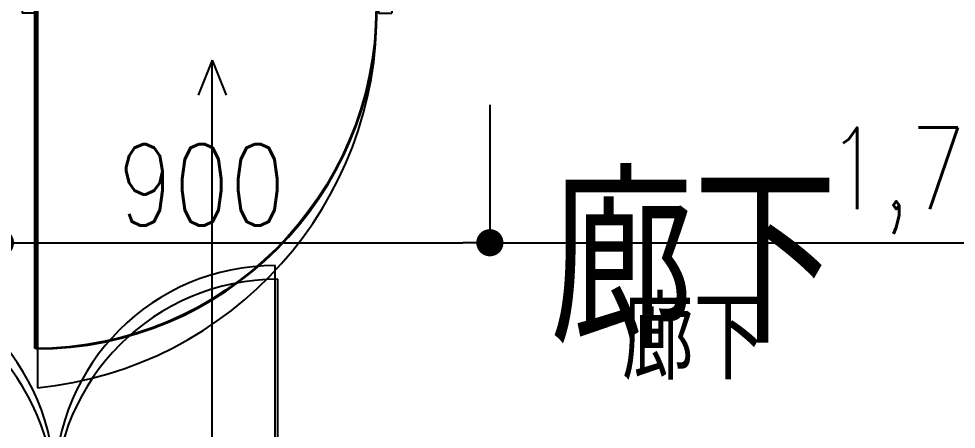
# Model space of a CAD drawing. Header units: millimetres. Extents: x 15495 to 166182, y -39946 to 18307.
# Drawn here: x 110623 to 112347, y -31428 to -30672 of the extents above; entities that cross this region are included whole.
import ezdxf

# ---------------------------------------------------------------- set-up
doc = ezdxf.new("R2010")
doc.units = ezdxf.units.MM
doc.header["$LTSCALE"] = 1000
doc.layers.get('0').update_dxf_attribs({"linetype": 'CONTINUOUS'})
for name, color, linetype in [('DT_ID', 13, 'CONTINUOUS'), ('E_TEXT', 3, 'CONTINUOUS'), ('F_FITT1-100', 5, 'CONTINUOUS'), ('F_FITT1-50', 5, 'CONTINUOUS'), ('TF-A_SANI_KYOUTSU', 60, 'CONTINUOUS'), ('TF-DT_ID-100', 13, 'CONTINUOUS'), ('TF-E_DIM-50', 3, 'CONTINUOUS'), ('TF-E_TEXT-100', 3, 'CONTINUOUS'), ('TF-E_TEXT-50', 3, 'CONTINUOUS'), ('TF-F_FITT1-100', 5, 'CONTINUOUS'), ('TF-F_FITT1-50', 5, 'CONTINUOUS'), ('WaterSpace_F_FITT1-100', 5, 'CONTINUOUS'), ('WaterSpace_F_FITT1-50', 5, 'CONTINUOUS'), ('WaterSpace_SP-F_FITT1-100', 5, 'CONTINUOUS'), ('WaterSpace_SP-F_FITT1-50', 5, 'CONTINUOUS')]:
    doc.layers.add(name, color=color, linetype=linetype)
doc.styles.add('DIM', font='romans.shx', dxfattribs={"width": 0.8, "bigfont": 'bigfont.shx'})
doc.styles.add('ROOM', font='romans.shx', dxfattribs={"width": 0.8, "bigfont": 'bigfont.shx'})
doc.styles.get("Standard").update_dxf_attribs({"font": 'txt.shx', "bigfont": 'bigfont.shx'})
doc.dimstyles.new('DIM50_3_3', dxfattribs={"dimscale": 50, "dimtxt": 3, "dimasz": 1, "dimexe": 0, "dimexo": 1, "dimgap": 0.5, "dimtad": 1, "dimdec": 1, "dimdsep": 46, "dimlunit": 6, "dimtxsty": 'DIM', "dimblk1": 'DOT', "dimblk2": 'DOT', "dimsah": 1, "dimcen": 1, "dimclrd": 256, "dimclre": 256, "dimclrt": 256, "dimadec": 0, "dimazin": 0, "dimtfac": 1, "dimtdec": 1, "dimtix": 1, "dimtmove": 2, "dimatfit": 3, "dimldrblk": 'DOT', "dimfxl": 1, "dimtvp": 0.833333, "dimtolj": 1, "dimarcsym": 0})

# ---------------------------------------------------------------- blocks, each defined once
blk = doc.blocks.new('WaterSpace_WD-A15_50')
at = {"layer": 'WaterSpace_F_FITT1-50'}
for p, q in [((-28, 0.8), (-28, 699.8)), ((-655, 10), (-680, 10)), ((-680, -90), (-680, 10)), ((-655, -31.5), (-655, 10)), ((-652, 0.8), (-652, -29.7)), ((-28, 0.8), (-652, 0.8)), ((-28, -29.7), (-28, 0.8)), ((-25, 10), (0, 10)), ((-25, -31.5), (-25, 10)), ((0, -100), (0, 10)), ((-655, -31.5), (-640, -31.5)), ((-652, -29.7), (-28, -29.7)), ((-640, -31.5), (-640, -45.4)), ((-25, -31.5), (-40, -31.5)), ((-40, -31.5), (-40, -45.4)), ((-640, -45.4), (-655, -45.4)), ((-655, -90), (-655, -45.4)), ((-40, -45.4), (-25, -45.4)), ((-25, -100), (-25, -45.4)), ((-680, -90), (-655, -90)), ((0, -100), (-25, -100))]:
    blk.add_line(p, q, dxfattribs=at)
blk.add_arc((39.8, 11.2), 691.9, 95.6225, 180.8667, dxfattribs=at)
blk = doc.blocks.new('WaterSpace_WD-A15_100')
at = {"layer": 'WaterSpace_F_FITT1-100'}
for p, q in [((0, 0), (0, 627.69225)), ((-627.69225, 0), (0, 0))]:
    blk.add_line(p, q, dxfattribs=at)
blk.add_arc((0, 0), 627.69225, 90, 180, dxfattribs=at)
blk = doc.blocks.new('WaterSpace')
at = {"layer": 'WaterSpace_SP-F_FITT1-100', "yscale": -1, "rotation": 90}
blk.add_blockref('WaterSpace_WD-A15_100', (-2536.9, -2890), dxfattribs=at)
at = {"layer": 'WaterSpace_SP-F_FITT1-50', "xscale": -1, "yscale": -1}
blk.add_blockref('WaterSpace_WD-A15_50', (-2560, -2890), dxfattribs=at)
blk.add_blockref('WaterSpace_WD-A15_50', (-2560, -2890), dxfattribs=at)
blk = doc.blocks.new('ROOM')
at = {"layer": 'DT_ID', "flags": 1}
for tag, p in [('室番号', (0, 500)), ('面積', (0, -500)), ('内装制限', (0, -1000)), ('仕上レベル', (0, -1500)), ('スラブレベル', (0, -2000)), ('天井高', (0, -2500)), ('床下地', (0, -3000)), ('床仕上', (0, -3500)), ('巾木高さ', (0, -4000)), ('巾木仕上', (0, -4500)), ('壁下地', (0, -5000)), ('壁仕上', (0, -5500)), ('天井下地', (0, -6000)), ('天井仕上', (0, -6500)), ('見切縁', (0, -7000)), ('備考', (0, -7500))]:
    blk.add_attdef(tag, p, '', height=300, dxfattribs=at)
at = {"layer": 'E_TEXT', "style": 'ROOM', "width": 0.8}
blk.add_attdef('室名', (0, 0), '', height=300, dxfattribs=at)
blk = doc.blocks.new('WD-A15_100')
at = {"layer": 'F_FITT1-100'}
for p, q in [((0, 0), (0, 627.69225)), ((-627.69225, 0), (0, 0))]:
    blk.add_line(p, q, dxfattribs=at)
blk.add_arc((0, 0), 627.69225, 90, 180, dxfattribs=at)
blk = doc.blocks.new('WD-A19_100')
at = {"layer": 'F_FITT1-100'}
for p, q in [((0, 370), (0, -40)), ((820, -40), (820, 370)), ((820, -40), (0, -40))]:
    blk.add_line(p, q, dxfattribs=at)
for centre, start, end in [((0, -40), 0, 90), ((820, -40), 90, 180)]:
    blk.add_arc(centre, 410, start, end, dxfattribs=at)
blk = doc.blocks.new('TF-BLOCK_100')
at = {"layer": 'TF-DT_ID-100'}
for p, q in [((19689.27, 3513.46), (19663.4, 3448.72)), ((19689.27, -730.34), (19689.27, 3513.46)), ((19689.27, 3513.46), (19715.14, 3448.72))]:
    blk.add_line(p, q, dxfattribs=at)
at = {"layer": 'TF-A_SANI_KYOUTSU'}
blk.add_blockref('WaterSpace', (21900, 6500), dxfattribs=at)
at = {"layer": 'TF-E_TEXT-100'}
ref = blk.add_blockref('ROOM', (20310.43, 2992.62), dxfattribs=at)
ref.add_attrib('室名', '廊下', (20310.43, 2992.62), dxfattribs={"height": 300, "style": 'ROOM', "width": 0.8})
at = {"layer": 'TF-F_FITT1-100', "xscale": -1, "yscale": -1}
blk.add_blockref('WD-A15_100', (19364.92, 3609.23), dxfattribs=at)
at = {"layer": 'TF-F_FITT1-100'}
blk.add_blockref('WD-A19_100', (18990, 2740), dxfattribs=at)
blk = doc.blocks.new('DOT')
at = {"color": 0, "linetype": 'ByBlock'}
blk.add_line((-0.5, 0), (-1, 0), dxfattribs=at)
at = {"color": 0, "linetype": 'ByBlock', "const_width": 0.5}
blk.add_lwpolyline([(-0.25, 0, 1), (0.25, 0, 1)], format="xyb", close=True, dxfattribs=at)
blk = doc.blocks.new('*D610')
at = {"layer": 'TF-E_DIM-50', "lineweight": -2}
for p, q in [((110589.6, -30830.5), (110589.6, -31084.3)), ((111489.6, -30830.5), (111489.6, -31084.3)), ((110639.6, -31084.3), (111439.6, -31084.3))]:
    blk.add_line(p, q, dxfattribs=at)
at = {"layer": 'TF-E_DIM-50', "lineweight": -2, "xscale": 50, "yscale": 50, "zscale": 50, "rotation": 180}
blk.add_blockref('DOT', (110589.6, -31084.3), dxfattribs=at)
at = {"layer": 'TF-E_DIM-50', "lineweight": -2, "xscale": 50, "yscale": 50, "zscale": 50}
blk.add_blockref('DOT', (111489.6, -31084.3), dxfattribs=at)
at = {"layer": 'TF-E_DIM-50', "insert": (110959.8, -30977.6), "char_height": 150, "attachment_point": 5, "style": 'DIM'}
blk.add_mtext('\\A1;900', dxfattribs=at)
blk = doc.blocks.new('_DOT')
at = {"color": 0, "linetype": 'ByBlock'}
blk.add_line((-0.5, 0), (-1, 0), dxfattribs=at)
at = {"color": 0, "linetype": 'ByBlock', "const_width": 0.5}
blk.add_lwpolyline([(-0.25, 0, 1), (0.25, 0, 1)], format="xyb", close=True, dxfattribs=at)
blk = doc.blocks.new('*D590')
at = {"layer": 'TF-E_DIM-50', "lineweight": -2}
for p, q in [((113189.6, -29930.5), (113189.6, -31084.3)), ((111489.6, -30830.5), (111489.6, -31084.3)), ((111539.6, -31084.3), (113139.6, -31084.3))]:
    blk.add_line(p, q, dxfattribs=at)
at = {"layer": 'TF-E_DIM-50', "lineweight": -2, "xscale": 50, "yscale": 50, "zscale": 50, "rotation": 180}
blk.add_blockref('DOT', (111489.6, -31084.3), dxfattribs=at)
at = {"layer": 'TF-E_DIM-50', "lineweight": -2, "xscale": 50, "yscale": 50, "zscale": 50}
blk.add_blockref('DOT', (113189.6, -31084.3), dxfattribs=at)
at = {"layer": 'TF-E_DIM-50', "insert": (112339.6, -30970.1), "char_height": 150, "attachment_point": 5, "style": 'DIM'}
blk.add_mtext('\\A1;1,700', dxfattribs=at)
blk = doc.blocks.new('WD-A19_50')
at = {"layer": 'F_FITT1-50'}
for p, q in [((-814.999875, -9.999875), (-814.999875, 395)), ((-5.000125, -9.999875), (-5.000125, 395)), ((-814.999875, -9.999875), (-410, -9.999875)), ((-814.999875, -40), (-814.999875, -9.999875)), ((-5.000125, -9.999875), (-410, -9.999875)), ((-410, -40), (-410, -9.999875)), ((-5.000125, -40), (-5.000125, -9.999875)), ((-829.000125, -69.999875), (-829.000125, -40)), ((-829.000125, -40), (-800.000125, -40)), ((-410, -40), (-814.999875, -40)), ((-800.000125, -40), (-800.000125, -69.999875)), ((-410, -40), (-5.000125, -40)), ((9.000125, -40), (-19.999875, -40)), ((-19.999875, -40), (-19.999875, -69.999875)), ((9.000125, -69.999875), (9.000125, -40)), ((-800.000125, -69.999875), (-829.000125, -69.999875)), ((-19.999875, -69.999875), (9.000125, -69.999875))]:
    blk.add_line(p, q, dxfattribs=at)
for centre, start, end in [((-814.999875, -9.999875), 0, 90), ((-5.000125, -9.999875), 90, 180)]:
    blk.add_arc(centre, 404.999875, start, end, dxfattribs=at)
blk = doc.blocks.new('TF-BLOCK_50')
at = {"layer": 'TF-A_SANI_KYOUTSU'}
blk.add_blockref('WaterSpace', (21900, 6500), dxfattribs=at)
at = {"layer": 'TF-E_TEXT-50'}
ref = blk.add_blockref('ROOM', (20442.81, 2925.39), dxfattribs=dict(at, xscale=0.5, yscale=0.5, zscale=0.5))
ref.add_attrib('室名', '廊下', (20442.81, 2925.39), dxfattribs={"height": 150, "style": 'ROOM', "width": 0.8})
at = {"layer": 'TF-F_FITT1-50'}
blk.add_blockref('WD-A19_50', (19810, 2740), dxfattribs=at)
at = {"layer": 'TF-E_DIM-50'}
dim = blk.add_linear_dim(base=(21900, 3177.05), p1=(20200, 3480.86), p2=(21900, 4380.86), dimstyle='DIM50_3_3', dxfattribs=at)
dim.commit()
dim.dimension.update_dxf_attribs({"geometry": '*D590', "text_midpoint": (21050, 3291.34), "insert": (-91289.59, 34261.4)})
dim = blk.add_linear_dim(base=(20200, 3177.05), p1=(19300, 3480.86), p2=(20200, 3480.86), dimstyle='DIM50_3_3', dxfattribs=at)
dim.commit()
dim.dimension.update_dxf_attribs({"geometry": '*D610', "text_midpoint": (19670.16, 3283.77), "dimtype": 128, "insert": (-91289.59, 34261.4)})

msp = doc.modelspace()

# ---------------------------------------------------------------- block references
for name in ['TF-BLOCK_100', 'TF-BLOCK_50']:
    msp.add_blockref(name, (91289.6, -34261.4))

doc.saveas('drawing.dxf')
